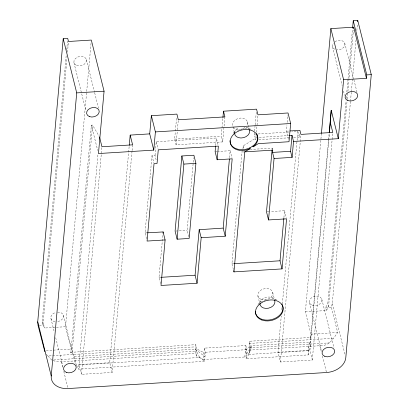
<?xml version="1.0" encoding="UTF-8"?>
<svg xmlns="http://www.w3.org/2000/svg" width="409" height="409" viewBox="0 0 409 409"><rect width="100%" height="100%" fill="white"/><g stroke="black" fill="none" stroke-linecap="round" stroke-linejoin="round"><path stroke-width="0.31" stroke-dasharray="2.04 1.53" d="M245.829 345.559L246.852 349.659L246.034 358.765L308.258 354.91L309.25 342.077L251.934 345.631L246.443 354.214L245.42 350.109L245.829 345.559L204.352 348.131L203.339 359.557L244.817 356.985L249.817 352.553L250.431 345.728L249.316 341.259L310.641 337.456L309.869 350.278L312.297 360.017L280.436 361.996L278.008 352.256L281.274 315.993M308.258 354.91L309.25 342.077M244.817 356.985L245.42 350.109L250.431 345.728M203.339 359.557L196.315 355.871L195.707 353.437L195.809 344.68L70.793 352.328L71.084 349.041L65.522 326.719L91.033 43.242M65.522 326.719L44.515 328.023L42.996 324.603L42.239 321.556L66.232 54.98M66.687 49.888L67.49 40.982M42.996 324.603L66.989 58.022M67.505 52.296L68.477 41.483M204.352 348.131L205.374 352.236L204.556 361.336L199.73 357.471L76.263 365.084L74.407 356.643L72.091 352.665L70.89 352.737L91.376 125.144L92.577 125.067L99.203 136.458M72.091 352.665L92.577 125.067M204.556 361.336L78.625 369.148L97.976 154.162M132.035 151.192L112.122 372.435L81.463 374.332L101.892 147.373M112.122 372.435L109.694 362.696L129.203 145.906M132.092 150.558L132.608 144.837M146.494 238.744L145.047 232.946L152.01 155.563L155.016 155.379L156.463 161.177M155.016 155.379L156.248 141.724L216.361 137.997L218.094 144.95M160.548 283.616L159.009 277.45L162.879 234.459M224.904 116.887L222.649 141.923L176.064 144.812L174.648 139.132L175.323 131.616M175.379 130.992L176.622 117.225M176.064 144.812L177.358 130.415M177.414 129.791L178.319 119.776M188.718 236.714L187.128 230.339L193.656 157.756M196.315 355.871L196.933 349.046L195.809 344.68M215.686 145.44L216.361 137.997M222.649 141.923L221.233 136.238L222.869 118.089M229.531 157.695L230.16 150.716L217.634 151.494M233.386 269.567L231.939 263.769L242.179 149.97M242.966 148.917L243.243 145.829L256.796 137.547L288.626 135.573M256.162 134.863L255.712 139.873L254.296 134.188L254.521 131.688M254.577 131.059L255.083 125.425M255.144 124.801L256.325 111.657M256.392 132.358L257.967 114.837M249.817 352.553L249.209 350.119L249.316 341.259M272.123 149.372L272.236 148.109L250.323 149.469M288.406 139.295L286.382 131.177L286.949 124.898M287.174 122.388L287.854 114.852M283.907 217.69L284.536 210.717L270.231 211.606M281.847 309.628L282.133 306.448M282.363 303.902L297.021 141.028M297.077 140.394L297.88 131.488L292.195 131.841M293.611 137.521L299.296 137.168L299.572 134.065M280.436 361.996L300.866 135.031M310.641 337.456L310.937 334.163L305.37 311.842L321.377 134.024M310.743 337.865L328.534 140.144M328.591 139.51L329.163 133.155M309.869 350.278L329.378 133.492M312.297 360.017L332.093 140.052M332.154 139.418L332.665 133.692M305.37 311.842L326.382 310.543L328.534 306.893L327.773 303.851L346.04 100.895M346.27 98.349L346.5 95.803M346.842 91.989L347.987 79.264M348.044 78.625L352.568 28.364M328.534 306.893L347.185 99.658M347.241 99.019L347.87 92.03M347.926 91.391L353.422 30.363M249.209 350.119L319.848 345.738C329.23 346.259 333.049 338.933 337.67 332.507L331.351 307.144L332.282 303.57L350.431 101.887M350.493 101.253L351.29 92.342M351.351 91.708L355.988 40.174M356.847 30.629L357.476 23.63M246.034 358.765L248.81 354.424L251.934 345.631M326.382 310.543L325.62 307.496L327.773 303.851M233.396 133.237L235.865 129.842M257.997 304.644L259.055 303.187M259.408 302.701L261.172 300.278M286.382 131.177L289.46 130.987M174.648 139.132L221.233 136.238M254.296 134.188L255.559 134.111M258.089 133.953L289.035 132.035M258.871 139.673L289.823 137.756M215.129 151.652L217.01 151.534M242.685 152L243.938 151.923M267.123 211.796L269.613 211.642M175.737 231.044L187.128 230.339M231.939 263.769L233.836 263.652M159.009 277.45L160.906 277.333M39.3 325.257L43.753 324.981L44.515 328.023M325.62 307.496L331.351 307.144M46.258 350.579L71.084 349.041M310.937 334.163L337.67 332.507M46.273 354.306L47.955 356.009L195.614 346.852M74.407 356.643L195.425 349.138L204.965 356.786L203.943 352.686L196.933 349.046M53.697 359.981L195.911 351.157M249.413 347.839L329.838 342.854M205.374 352.236L246.852 349.659M53.114 360.651L56.739 361.592L61.365 361.766L195.707 353.437M109.694 362.696L79.034 364.593L81.463 374.332M278.008 352.256L308.667 350.355M248.81 354.424L308.555 350.677M249.122 343.427L333.064 338.33M145.047 232.946L147.537 232.808M251.039 129.428L246.32 127.122A7.638 5.568 -14 0 1 248.882 129.034M271.627 297.558L276.873 300.124A14.054 10.245 -14 0 0 274.756 299.485M51.785 360.099L47.955 356.009M76.555 365.59L78.625 369.148M195.425 349.138L199.73 357.471M42.239 321.556L43.753 324.981M334.915 41.677A6.416 4.678 -14 0 1 344.853 43.472L353.765 79.203M353.918 79.816L356.985 92.137M332.435 46.703L342.113 85.512M343.499 91.054L344.572 95.369M297.88 131.488L299.296 137.168M332.282 303.57L345.022 354.664M321.832 299.291L333.964 347.957M272.236 148.109L272.742 150.139M309.414 302.517L321.546 351.188M319.848 345.738L321.213 351.213M322.43 356.086L326.377 371.909M284.536 210.717L286.412 218.253M247.384 121.836L249.05 128.533M243.243 145.829L243.999 148.871M234.27 132.378L232.603 125.681A7.638 5.568 -14 0 1 240.502 118.068A7.638 5.568 -14 0 1 247.118 124.781M272.691 292.277L274.362 298.974M230.16 150.716L232.036 158.252M257.91 296.121L259.582 302.818M156.248 141.724L158.125 149.259M152.01 155.563L153.891 163.099M86.371 59.499L94.51 92.153M94.663 92.766L98.503 108.17M91.376 125.144L97.69 150.461M73.952 62.73L85.931 110.783M63.344 315.319L75.481 363.99M50.931 318.55L54.31 332.103M55.69 337.645L62.909 366.602M61.365 361.766L62.884 367.855M63.794 371.505L67.741 387.333M70.793 352.328L70.89 352.737M259.986 302.691A7.638 5.568 -14 0 1 265.978 297.343A7.638 5.568 -14 0 1 273.877 299.076M260.978 302.154A14.054 10.245 -14 0 1 268.273 299.352M233.856 133.104A14.054 10.245 -14 0 1 234.725 132.383M237.741 130.543A14.054 10.245 -14 0 1 239.996 129.638M241.167 129.29A14.054 10.245 -14 0 1 248.324 128.845M344.853 43.472A6.416 4.678 -14 0 1 337.123 49.862M334.674 49.228A6.416 4.678 -14 0 1 333.396 43.037M57.567 312.154A6.416 4.678 -14 0 1 63.446 316.546A6.416 4.678 -14 0 1 56.708 321.714M55.087 321.653A6.416 4.678 -14 0 1 50.823 317.328A6.416 4.678 -14 0 1 55.921 312.42M244.945 127.455A7.638 5.568 -14 0 1 233.227 127.01M234.602 132.746A7.638 5.568 -14 0 1 238.805 127.588M261.1 299.357A7.638 5.568 -14 0 0 272.813 293.734A7.638 5.568 -14 0 0 261.99 289.506A7.638 5.568 -14 0 0 261.1 299.357M312.093 305.237A6.416 4.678 -14 0 0 321.934 300.513A6.416 4.678 -14 0 0 312.839 296.96A6.416 4.678 -14 0 0 312.093 305.237M76.631 65.45A6.416 4.678 -14 0 0 86.473 60.726A6.416 4.678 -14 0 0 77.378 57.173A6.416 4.678 -14 0 0 76.631 65.45"/><path stroke-width="0.61" d="M329.439 132.853L331.224 110.266L338.309 138.671L293.524 141.453L292.006 135.364L289.189 135.537M44.852 351.755L38.027 325.334L37.73 321.837L63.211 38.717L67.72 38.436L68.477 41.483L91.319 40.067L104.07 91.197L98.457 153.549L153.764 150.118L155.4 131.913L151.356 115.681L176.903 114.096L178.319 119.776L224.904 116.887L223.488 111.202L256.55 109.152L257.967 114.837L288.023 112.971L290.656 123.523L289.015 141.729L258.314 143.636L253.151 146.79L252.946 145.977A14.054 10.245 -14 0 0 256.581 133.661M352.624 27.73L353.253 20.731L357.763 20.45L371.27 74.627L345.789 357.747A18.328 13.359 -14 0 1 326.525 372.517L68.042 388.55A18.328 13.359 -14 0 1 51.237 376.014L76.718 92.894L63.211 38.717M129.264 145.272L130.18 135.098L149.714 133.886L153.764 150.118M149.714 133.886L151.356 115.681M162.992 233.196L163.104 231.934L147.537 232.808M163.104 231.934L165.103 239.945L161.008 285.467L197.077 283.227L201.172 237.706L199.173 229.694L223.191 228.099L225.216 236.218L201.172 237.706M181.862 155.977L175.103 231.085L177.128 239.199L189.147 238.452L195.911 163.344L193.886 155.231L181.862 155.977L183.886 164.091L177.128 239.199M197.077 283.227L195.078 275.216L199.173 229.694M215.635 146.064L215.129 151.652L217.153 159.766L232.184 158.835L225.216 236.218M217.153 159.766L218.38 146.11L158.268 149.837L157.041 163.493L154.035 163.682L147.071 241.065L165.103 239.945M222.925 117.465L223.488 111.202M223.191 228.099L229.418 158.963M272.067 150.001L266.499 211.836L268.524 219.95L286.561 218.835L282.052 268.902L233.963 271.888L244.761 151.918L250.134 148.631L249.935 147.818A14.054 10.245 -14 0 1 229.981 140.584M268.524 219.95L274.056 158.503L272.537 152.414L272.742 150.139L244.567 151.887M282.052 268.902L280.027 260.789L283.851 218.324M274.056 158.503L292.087 157.383L290.574 151.294L292.006 135.364M292.087 157.383L293.524 141.453M321.433 133.39L330.866 28.604L353.708 27.188L366.454 78.318L343.611 79.735L330.866 28.604M329.225 132.516L331.224 110.266M338.309 138.671L343.611 79.735M353.591 28.456L353.708 27.188M357.65 21.723L357.763 20.45M366.454 78.318L366.761 74.903L353.253 20.731M249.935 147.818L252.946 145.977M76.718 92.894L104.07 91.197M366.761 74.903L371.27 74.627M155.4 131.913L290.656 123.523M290.073 130.952L299.909 130.338L300.922 134.397L332.783 132.424L330.354 122.685M272.537 152.414L290.574 151.294M183.886 164.091L195.911 163.344M234.469 263.616L280.027 260.789M161.54 277.292L195.078 275.216M233.672 270.727L233.963 271.888M130.18 135.098L132.608 144.837L101.948 146.739L99.52 137M37.73 321.837L51.237 376.014M281.893 304.102A14.054 10.245 -14 0 1 272.169 319.414A14.054 10.245 -14 0 1 255.298 311.566M274.454 299.894A7.638 5.568 -14 0 1 268.555 308.176A7.638 5.568 -14 0 1 259.914 303.187M250.134 148.631A14.054 10.245 -14 0 1 230.185 141.759A14.054 10.245 -14 0 1 249.654 129.863A14.054 10.245 -14 0 1 253.151 146.79M249.142 129.454A7.638 5.568 -14 0 1 243.57 137.659A7.638 5.568 -14 0 1 234.587 133.242M347.865 100.553A6.416 4.678 -14 0 0 357.706 95.824A6.416 4.678 -14 0 0 348.611 92.276A6.416 4.678 -14 0 0 347.865 100.553M324.843 356.372A6.416 4.678 -14 0 0 334.68 351.643A6.416 4.678 -14 0 0 325.584 348.09A6.416 4.678 -14 0 0 324.843 356.372M261.617 319.925A14.054 10.245 -14 0 0 283.176 309.572A14.054 10.245 -14 0 0 263.253 301.791A14.054 10.245 -14 0 0 261.617 319.925M89.382 116.58A6.416 4.678 -14 0 0 99.223 111.856A6.416 4.678 -14 0 0 90.128 108.303A6.416 4.678 -14 0 0 89.382 116.58M66.355 372.4A6.416 4.678 -14 0 0 76.197 367.676A6.416 4.678 -14 0 0 67.102 364.122A6.416 4.678 -14 0 0 66.355 372.4"/></g></svg>
